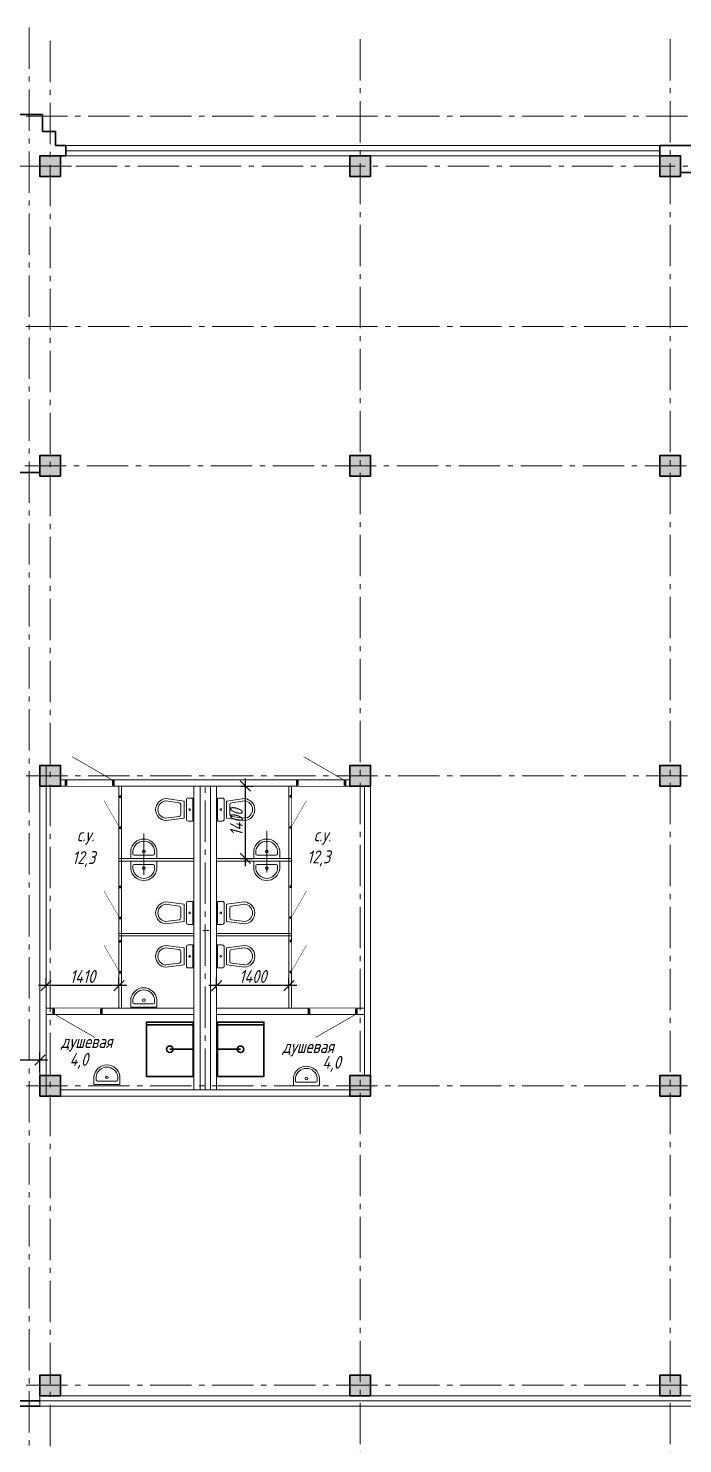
# Model space of a CAD drawing. Header units: millimetres. Extents: x 5341 to 134645, y 2795 to 129189.
# Drawn here: x 20907 to 33574, y 24569 to 51968 of the extents above; entities that cross this region are included whole.
import ezdxf

# ---------------------------------------------------------------- set-up
doc = ezdxf.new("R2010")
doc.units = ezdxf.units.MM
doc.linetypes.add('GOST2.303 6', pattern=[12, 8, -1.5, 1, -1.5])
doc.layers.get('Defpoints').update_dxf_attribs({"color": 1})
doc.layers.add('osi', color=1, linetype='GOST2.303 6', lineweight=15, plot=False)
for name, color, linetype, lineweight in [('peregorodki', 7, 'Continuous', 20), ('АР_ДвериЗаполнение', 214, 'Continuous', 50), ('АР_Маскировка', 255, 'Continuous', 0), ('АР_ОкнаЗаполнение', 130, 'Continuous', 20), ('АР_Сантех', 92, 'Continuous', 5), ('АР_Текст', 165, 'Continuous', 25), ('Колонны', 244, 'Continuous', 35), ('Сантех', 3, 'Continuous', 5), ('Стены', 170, 'Continuous', 30)]:
    doc.layers.add(name, color=color, linetype=linetype, lineweight=lineweight)
doc.styles.add('GOST 2.304', font='CS_Gost2304.shx', dxfattribs={"oblique": 15})
doc.styles.add('SPDS', font='SPDS.shx')
doc.styles.add('style2', font='CS_Gost2304.shx', dxfattribs={"oblique": 15})
doc.dimstyles.new('SPDS$0', dxfattribs={"dimscale": 100, "dimtxt": 2.5, "dimasz": 2, "dimexe": 1.5, "dimexo": 0.625, "dimgap": 0.5, "dimtad": 1, "dimdec": 0, "dimrnd": 0.001, "dimtxsty": 'SPDS', "dimblk": 'ARCHTICK', "dimcen": 2.5, "dimdle": 1.5, "dimadec": 0, "dimazin": 2, "dimtfac": 1, "dimtdec": 0, "dimtmove": 1, "dimatfit": 3, "dimfxl": 8, "dimtolj": 1, "dimtzin": 0, "dimarcsym": 0})

# ---------------------------------------------------------------- blocks, each defined once
blk = doc.blocks.new('_Oblique')
at = {"color": 0, "linetype": 'ByBlock', "lineweight": -2}
blk.add_line((-0.5, -0.5), (0.5, 0.5), dxfattribs=at)
blk = doc.blocks.new('*D49')
at = {"layer": 'Defpoints', "color": 0, "ltscale": 100, "transparency": 16777216}
for p in [(19632, 31996), (19632, 31699), (21132, 31699)]:
    blk.add_point(p, dxfattribs=at)
at = {"layer": 'peregorodki', "color": 0, "lineweight": -2, "ltscale": 100, "transparency": 16777216}
blk.add_line((19632, 31761), (19632, 32146), dxfattribs=at)
at = {"layer": 'peregorodki', "color": 0, "linetype": 'ByBlock', "lineweight": -2, "ltscale": 100, "transparency": 16777216}
blk.add_line((21132, 31761), (21132, 32146), dxfattribs=at)
at = {"layer": 'peregorodki', "color": 5, "lineweight": -2, "ltscale": 100, "transparency": 16777216}
blk.add_line((21282, 31996), (19482, 31996), dxfattribs=at)
at = {"layer": 'peregorodki', "color": 5, "lineweight": -2, "ltscale": 100, "transparency": 16777216, "xscale": 200, "yscale": 200, "zscale": 200, "rotation": 180}
blk.add_blockref('_Oblique', (19632, 31996), dxfattribs=at)
at = {"layer": 'peregorodki', "color": 5, "lineweight": -2, "ltscale": 100, "transparency": 16777216, "xscale": 200, "yscale": 200, "zscale": 200}
blk.add_blockref('_Oblique', (21132, 31996), dxfattribs=at)
at = {"layer": 'peregorodki', "color": 5, "ltscale": 100, "transparency": 16777216, "insert": (20382, 32176), "char_height": 250, "attachment_point": 5, "style": 'style2'}
blk.add_mtext('\\A1;1500', dxfattribs=at)
blk = doc.blocks.new('*U10')
at = {"color": 7, "linetype": 'ByBlock', "true_color": 0xffffff}
blk.add_wipeout([(-920, -105), (0, -105), (0, 5), (-920, 5)], dxfattribs=at).dxf.layer = 'АР_Маскировка'
at = {"linetype": 'ByBlock', "lineweight": 50}
for p, q in [((-920, 0), (-920, -100)), ((0, 0), (0, -100))]:
    blk.add_line(p, q, dxfattribs=at)
at = {"layer": 'АР_ДвериЗаполнение', "lineweight": 13}
blk.add_lwpolyline([(0, 0, 12.3, 12.3, 0), (-797, 460, 0, 0, 0.145691), (-920, 6, 0, 0, 1.462159)], format="xyseb", dxfattribs=at)
blk = doc.blocks.new('SAN3')
at = {"layer": 'АР_Сантех'}
for p, q in [((-212, 522), (-166, 171)), ((-167, 528), (-133, 265)), ((167, 528), (133, 265)), ((212, 522), (166, 171)), ((-222, 90), (-222, 0)), ((-222, 0), (222, 0)), ((-186, 126), (186, 126)), ((-166, 171), (166, 171)), ((-97, 234), (97, 234)), ((222, 90), (222, 0))]:
    blk.add_line(p, q, dxfattribs=at)
blk.add_circle((0, 61), 16.3, dxfattribs=at)
for centre, radius, start, end in [((0, 508), 212, 3.9114, 176.0886), ((0, 507), 168, 5.0102, 174.9898), ((-186, 90), 36, 90, 180), ((-97, 270), 36, 187.502, 270), ((97, 270), 36, 270, 352.498), ((186, 90), 36, 0, 90)]:
    blk.add_arc(centre, radius, start, end, dxfattribs=at)
blk = doc.blocks.new('*U19')
at = {"color": 7, "linetype": 'ByBlock', "true_color": 0xffffff}
blk.add_wipeout([(600, -30), (0, -30), (0, 5), (600, 5)], dxfattribs=at).dxf.layer = 'АР_Маскировка'
at = {"linetype": 'ByBlock', "lineweight": 50}
for p, q in [((0, 0), (0, -25)), ((600, 0), (600, -25))]:
    blk.add_line(p, q, dxfattribs=at)
at = {"layer": 'АР_ДвериЗаполнение', "lineweight": 13}
blk.add_lwpolyline([(0, 0, 8, 8, 0), (520, 300, 0, 0, -0.145691), (600, 4, 0, 0, -1.462159)], format="xyseb", dxfattribs=at)
blk = doc.blocks.new('UM4')
at = {"layer": 'Сантех'}
for p, q in [((0, 3), (0, -3)), ((1.85, 3), (0, 3)), ((0.8, 2.2), (0.8, -2.2)), ((1.81762, 2.5), (1.1, 2.5)), ((0, -3), (1.85, -3)), ((1.1, -2.5), (1.81762, -2.5))]:
    blk.add_line(p, q, dxfattribs=at)
blk.add_circle((1.65, 0), 0.3, dxfattribs=at)
for centre, radius, start, end in [((1.1, 2.2), 0.3, 90, 180), ((1.47689, 0), 2.52311, 277.0894705, 82.9105295), ((1.47689, 0), 3.02311, 277.0894726, 82.9105274), ((1.1, -2.2), 0.3, 180, 270)]:
    blk.add_arc(centre, radius, start, end, dxfattribs=at)
blk = doc.blocks.new('*D88')
at = {"layer": 'Defpoints', "color": 0, "ltscale": 100, "transparency": 16777216}
for p in [(21252, 33438), (21252, 33389), (22662, 33389)]:
    blk.add_point(p, dxfattribs=at)
at = {"layer": 'peregorodki', "color": 5, "lineweight": -2, "ltscale": 100, "transparency": 16777216}
blk.add_line((22812, 33438), (21102, 33438), dxfattribs=at)
at = {"layer": 'peregorodki', "color": 0, "lineweight": -2, "ltscale": 100, "transparency": 16777216}
blk.add_line((21252, 33451), (21252, 33588), dxfattribs=at)
at = {"layer": 'peregorodki', "color": 0, "linetype": 'ByBlock', "lineweight": -2, "ltscale": 100, "transparency": 16777216}
blk.add_line((22662, 33451), (22662, 33588), dxfattribs=at)
at = {"layer": 'peregorodki', "color": 5, "lineweight": -2, "ltscale": 100, "transparency": 16777216, "xscale": 200, "yscale": 200, "zscale": 200, "rotation": 180}
blk.add_blockref('_Oblique', (21252, 33438), dxfattribs=at)
at = {"layer": 'peregorodki', "color": 5, "lineweight": -2, "ltscale": 100, "transparency": 16777216, "xscale": 200, "yscale": 200, "zscale": 200}
blk.add_blockref('_Oblique', (22662, 33438), dxfattribs=at)
at = {"layer": 'peregorodki', "color": 5, "ltscale": 100, "transparency": 16777216, "insert": (21957, 33613), "char_height": 250, "attachment_point": 5, "style": 'style2'}
blk.add_mtext('\\A1;1410', dxfattribs=at)
blk = doc.blocks.new('*D89')
at = {"layer": 'Defpoints', "color": 0, "ltscale": 100, "transparency": 16777216}
for p in [(24552, 33439), (24552, 33320), (25952, 33320)]:
    blk.add_point(p, dxfattribs=at)
at = {"layer": 'peregorodki', "color": 5, "lineweight": -2, "ltscale": 100, "transparency": 16777216}
blk.add_line((26102, 33439), (24402, 33439), dxfattribs=at)
at = {"layer": 'peregorodki', "color": 0, "lineweight": -2, "ltscale": 100, "transparency": 16777216}
blk.add_line((24552, 33382), (24552, 33589), dxfattribs=at)
at = {"layer": 'peregorodki', "color": 0, "linetype": 'ByBlock', "lineweight": -2, "ltscale": 100, "transparency": 16777216}
blk.add_line((25952, 33382), (25952, 33589), dxfattribs=at)
at = {"layer": 'peregorodki', "color": 5, "lineweight": -2, "ltscale": 100, "transparency": 16777216, "xscale": 200, "yscale": 200, "zscale": 200, "rotation": 180}
blk.add_blockref('_Oblique', (24552, 33439), dxfattribs=at)
at = {"layer": 'peregorodki', "color": 5, "lineweight": -2, "ltscale": 100, "transparency": 16777216, "xscale": 200, "yscale": 200, "zscale": 200}
blk.add_blockref('_Oblique', (25952, 33439), dxfattribs=at)
at = {"layer": 'peregorodki', "color": 5, "ltscale": 100, "transparency": 16777216, "insert": (25252, 33614), "char_height": 250, "attachment_point": 5, "style": 'style2'}
blk.add_mtext('\\A1;1400', dxfattribs=at)
blk = doc.blocks.new('*D90')
at = {"layer": 'Defpoints', "color": 0, "ltscale": 100, "transparency": 16777216}
for p in [(24958, 37299), (25111, 37299), (24958, 35899)]:
    blk.add_point(p, dxfattribs=at)
at = {"layer": 'peregorodki', "color": 0, "lineweight": -2, "ltscale": 100, "transparency": 16777216}
blk.add_line((25021, 37299), (25261, 37299), dxfattribs=at)
at = {"layer": 'peregorodki', "color": 5, "lineweight": -2, "ltscale": 100, "transparency": 16777216}
blk.add_line((25111, 35749), (25111, 37449), dxfattribs=at)
at = {"layer": 'peregorodki', "color": 0, "linetype": 'ByBlock', "lineweight": -2, "ltscale": 100, "transparency": 16777216}
blk.add_line((25021, 35899), (25261, 35899), dxfattribs=at)
at = {"layer": 'peregorodki', "color": 5, "lineweight": -2, "ltscale": 100, "transparency": 16777216, "xscale": 200, "yscale": 200, "zscale": 200}
for p, rotation in [((25111, 37299), 90), ((25111, 35899), 270)]:
    blk.add_blockref('_Oblique', p, dxfattribs=dict(at, rotation=rotation))
at = {"layer": 'peregorodki', "color": 5, "ltscale": 100, "transparency": 16777216, "insert": (24936, 36599), "char_height": 250, "attachment_point": 5, "rotation": 90, "style": 'style2'}
blk.add_mtext('\\A1;1400', dxfattribs=at)

msp = doc.modelspace()

# ---------------------------------------------------------------- linework, layer by layer
at = {"layer": 'osi', "ltscale": 100}
for p, q in [((20922.3, 22385.5), (20922.3, 52526)), ((21332.3, 51724), (21332.3, 22022)), ((27332.3, 51760.8), (27332.3, 22022)), ((33332.3, 51760.8), (33332.3, 22022)), ((58865.7, 50268.8), (10538.5, 50268.8)), ((58625.6, 49298.8), (10990, 49298.8)), ((58865.7, 46198.8), (10538.5, 46198.8)), ((58838.9, 43498.8), (10538.5, 43498.8)), ((58865.7, 37498.8), (10538.5, 37498.8)), ((24332.3, 31418.8), (24332.3, 37298.8)), ((23142.3, 36380.5), (23142.3, 35440.5)), ((25522.3, 36430.5), (25522.3, 35490.5)), ((58865.7, 31498.8), (10538.5, 31498.8)), ((58865.7, 25699.2), (10538.5, 25699.2))]:
    msp.add_line(p, q, dxfattribs=at)
at = {"layer": 'peregorodki', "ltscale": 100}
for p, q in [((21284.3, 49298.8), (21743, 49298.8)), ((21132.3, 31298.8), (21132.3, 37698.8)), ((21252.3, 31298.8), (21252.3, 37698.8)), ((21532.3, 37418.8), (27132.3, 37418.8)), ((21532.3, 37298.8), (27132.3, 37298.8)), ((22662.3, 37298.8), (22662.3, 32998.8)), ((22712.3, 37298.8), (22712.3, 32998.8)), ((24112.3, 31418.8), (24112.3, 37298.8)), ((24232.3, 31418.8), (24232.3, 37298.8)), ((24432.3, 31418.8), (24432.3, 37298.8)), ((24552.3, 31418.8), (24552.3, 37298.8)), ((25952.3, 37298.8), (25952.3, 32998.8)), ((27412.3, 37298.8), (27412.3, 31698.8)), ((27532.3, 37298.8), (27532.3, 31698.8)), ((24112.3, 35898.8), (22662.3, 35898.8)), ((24552.3, 35898.8), (26002.3, 35898.8)), ((24112.3, 35848.8), (22662.3, 35848.8)), ((24552.3, 35848.8), (26002.3, 35848.8)), ((24112.3, 34448.8), (22662.3, 34448.8)), ((24112.3, 34398.8), (22662.3, 34398.8)), ((24402.3, 34503), (24282.3, 34503)), ((24552.3, 34448.8), (26002.3, 34448.8)), ((24552.3, 34398.8), (26002.3, 34398.8)), ((21252.3, 32998.8), (24112.3, 32998.8)), ((21252.3, 32998.8), (24112.3, 32998.8)), ((21252.3, 32878.8), (24112.3, 32878.8)), ((24552.3, 32998.8), (27412.3, 32998.8)), ((24552.3, 32998.8), (27412.3, 32998.8)), ((24552.3, 32878.8), (27412.3, 32878.8)), ((21532.3, 31418.8), (27532.3, 31418.8)), ((21532.3, 31298.8), (27532.3, 31298.8)), ((21132.3, 25498.8), (21132.3, 25298.8))]:
    msp.add_line(p, q, dxfattribs=at)
at = {"layer": 'АР_ОкнаЗаполнение', "ltscale": 100}
for p, q in [((21632.3, 49698.8), (27332.3, 49698.8)), ((21632.3, 49598.8), (33132.3, 49598.8)), ((27332.3, 49698.8), (33132.3, 49698.8)), ((21632.3, 49498.8), (27332.3, 49498.8)), ((27332.3, 49498.8), (33132.3, 49498.8)), ((21332.3, 25498.8), (27332.3, 25498.8)), ((27332.3, 25498.8), (33332.3, 25498.8)), ((33332.3, 25498.8), (39332.3, 25498.8)), ((54042.3, 25398.8), (21132.3, 25398.8)), ((21132.3, 25298.8), (27332.3, 25298.8)), ((27332.3, 25298.8), (33332.3, 25298.8)), ((33332.3, 25298.8), (39332.3, 25298.8))]:
    msp.add_line(p, q, dxfattribs=at)
at = {"layer": 'АР_Сантех', "lineweight": 30}
for p, q in [((24097.3, 32679.4), (23197.3, 32679.4)), ((24567.3, 32679.4), (25467.3, 32679.4)), ((23647.3, 32204.5), (24097.3, 32204.5)), ((25017.3, 32204.5), (24567.3, 32204.5))]:
    msp.add_line(p, q, dxfattribs=at)
for points in [[(24097.3, 31679.4), (23197.3, 31679.4), (23197.3, 32729.4), (24097.3, 32729.4)], [(24567.3, 31679.4), (25467.3, 31679.4), (25467.3, 32729.4), (24567.3, 32729.4)]]:
    msp.add_lwpolyline(points, close=True, dxfattribs=at)
for centre in [(23647.3, 32204.5), (25017.3, 32204.5)]:
    msp.add_circle(centre, 63.4, dxfattribs=at)
at = {"layer": 'Колонны', "color": 0}
for p, q in [((21532.3, 49498.8), (21132.3, 49498.8)), ((27532.3, 49498.8), (27132.3, 49498.8)), ((27132.3, 49498.8), (27132.3, 49098.8)), ((27532.3, 49098.8), (27532.3, 49498.8)), ((33532.3, 49498.8), (33132.3, 49498.8)), ((33132.3, 49498.8), (33132.3, 49098.8)), ((33532.3, 49098.8), (33532.3, 49498.8)), ((27132.3, 49098.8), (27532.3, 49098.8)), ((33132.3, 49098.8), (33532.3, 49098.8)), ((21532.3, 43698.8), (21132.3, 43698.8)), ((21132.3, 43698.8), (21132.3, 43298.8)), ((21532.3, 43298.8), (21532.3, 43698.8)), ((27532.3, 43698.8), (27132.3, 43698.8)), ((27132.3, 43698.8), (27132.3, 43298.8)), ((27532.3, 43298.8), (27532.3, 43698.8)), ((33532.3, 43698.8), (33132.3, 43698.8)), ((33132.3, 43698.8), (33132.3, 43298.8)), ((33532.3, 43298.8), (33532.3, 43698.8)), ((21132.3, 43298.8), (21532.3, 43298.8)), ((27132.3, 43298.8), (27532.3, 43298.8)), ((33132.3, 43298.8), (33532.3, 43298.8)), ((21132.3, 37698.8), (21132.3, 37298.8)), ((21532.3, 37298.8), (21532.3, 37698.8)), ((27532.3, 37698.8), (27132.3, 37698.8)), ((27132.3, 37698.8), (27132.3, 37298.8)), ((27532.3, 37298.8), (27532.3, 37698.8)), ((33532.3, 37698.8), (33132.3, 37698.8)), ((33132.3, 37698.8), (33132.3, 37298.8)), ((33532.3, 37298.8), (33532.3, 37698.8)), ((21132.3, 37298.8), (21532.3, 37298.8)), ((27132.3, 37298.8), (27532.3, 37298.8)), ((33132.3, 37298.8), (33532.3, 37298.8)), ((21132.3, 31698.8), (21132.3, 31298.8)), ((21532.3, 31298.8), (21532.3, 31698.8)), ((27532.3, 31698.8), (27132.3, 31698.8)), ((27132.3, 31698.8), (27132.3, 31298.8)), ((27532.3, 31298.8), (27532.3, 31698.8)), ((33532.3, 31698.8), (33132.3, 31698.8)), ((33132.3, 31698.8), (33132.3, 31298.8)), ((33532.3, 31298.8), (33532.3, 31698.8)), ((21132.3, 31298.8), (21532.3, 31298.8)), ((27132.3, 31298.8), (27532.3, 31298.8)), ((33132.3, 31298.8), (33532.3, 31298.8)), ((21532.3, 25898.8), (21132.3, 25898.8)), ((21132.3, 25898.8), (21132.3, 25498.8)), ((21532.3, 25498.8), (21532.3, 25898.8)), ((27532.3, 25898.8), (27132.3, 25898.8)), ((27132.3, 25898.8), (27132.3, 25498.8)), ((27532.3, 25498.8), (27532.3, 25898.8)), ((33532.3, 25898.8), (33132.3, 25898.8)), ((33132.3, 25898.8), (33132.3, 25498.8)), ((33532.3, 25498.8), (33532.3, 25898.8)), ((21132.3, 25498.8), (21532.3, 25498.8)), ((27132.3, 25498.8), (27532.3, 25498.8)), ((33132.3, 25498.8), (33532.3, 25498.8))]:
    msp.add_line(p, q, dxfattribs=at)
at = {"layer": 'Колонны', "ltscale": 100}
for points in [[(21532.3, 49098.8), (21132.3, 49098.8), (21132.3, 49498.8), (21532.3, 49498.8)], [(27532.3, 49098.8), (27132.3, 49098.8), (27132.3, 49498.8), (27532.3, 49498.8)], [(33532.3, 49098.8), (33132.3, 49098.8), (33132.3, 49498.8), (33532.3, 49498.8)], [(21532.3, 43298.8), (21132.3, 43298.8), (21132.3, 43698.8), (21532.3, 43698.8)], [(27532.3, 43298.8), (27132.3, 43298.8), (27132.3, 43698.8), (27532.3, 43698.8)], [(33532.3, 43298.8), (33132.3, 43298.8), (33132.3, 43698.8), (33532.3, 43698.8)], [(21532.3, 37298.8), (21132.3, 37298.8), (21132.3, 37698.8), (21532.3, 37698.8)], [(27532.3, 37298.8), (27132.3, 37298.8), (27132.3, 37698.8), (27532.3, 37698.8)], [(33532.3, 37298.8), (33132.3, 37298.8), (33132.3, 37698.8), (33532.3, 37698.8)], [(21532.3, 31298.8), (21132.3, 31298.8), (21132.3, 31698.8), (21532.3, 31698.8)], [(27532.3, 31298.8), (27132.3, 31298.8), (27132.3, 31698.8), (27532.3, 31698.8)], [(33532.3, 31298.8), (33132.3, 31298.8), (33132.3, 31698.8), (33532.3, 31698.8)], [(21532.3, 25498.8), (21132.3, 25498.8), (21132.3, 25898.8), (21532.3, 25898.8)], [(27532.3, 25498.8), (27132.3, 25498.8), (27132.3, 25898.8), (27532.3, 25898.8)], [(33532.3, 25498.8), (33132.3, 25498.8), (33132.3, 25898.8), (33532.3, 25898.8)]]:
    msp.add_lwpolyline(points, close=True, dxfattribs=at)
for points in [[(21532.3, 49498.8), (21532.3, 49098.8), (21132.3, 49498.8), (21132.3, 49098.8)], [(27532.3, 49498.8), (27532.3, 49098.8), (27132.3, 49498.8), (27132.3, 49098.8)], [(33532.3, 49498.8), (33532.3, 49098.8), (33132.3, 49498.8), (33132.3, 49098.8)], [(21532.3, 43698.8), (21532.3, 43298.8), (21132.3, 43698.8), (21132.3, 43298.8)], [(27532.3, 43698.8), (27532.3, 43298.8), (27132.3, 43698.8), (27132.3, 43298.8)], [(33532.3, 43698.8), (33532.3, 43298.8), (33132.3, 43698.8), (33132.3, 43298.8)], [(21532.3, 37698.8), (21532.3, 37298.8), (21132.3, 37698.8), (21132.3, 37298.8)], [(27532.3, 37698.8), (27532.3, 37298.8), (27132.3, 37698.8), (27132.3, 37298.8)], [(33532.3, 37698.8), (33532.3, 37298.8), (33132.3, 37698.8), (33132.3, 37298.8)], [(21532.3, 31698.8), (21532.3, 31298.8), (21132.3, 31698.8), (21132.3, 31298.8)], [(27532.3, 31698.8), (27532.3, 31298.8), (27132.3, 31698.8), (27132.3, 31298.8)], [(33532.3, 31698.8), (33532.3, 31298.8), (33132.3, 31698.8), (33132.3, 31298.8)], [(21532.3, 25898.8), (21532.3, 25498.8), (21132.3, 25898.8), (21132.3, 25498.8)], [(27532.3, 25898.8), (27532.3, 25498.8), (27132.3, 25898.8), (27132.3, 25498.8)], [(33532.3, 25898.8), (33532.3, 25498.8), (33132.3, 25898.8), (33132.3, 25498.8)]]:
    msp.add_solid(points, dxfattribs=at)
at = {"layer": 'Стены', "color": 0, "ltscale": 100}
for p, q in [((20642.3, 50298.8), (21182.3, 50298.8)), ((21182.3, 49968.8), (21182.3, 50298.8)), ((21182.3, 49968.8), (21432.3, 49968.8)), ((21432.3, 49698.8), (21432.3, 49968.8)), ((21432.3, 49698.8), (21632.3, 49698.8)), ((21632.3, 49498.8), (21632.3, 49698.8)), ((33132.3, 49698.8), (33132.3, 49498.8)), ((33132.3, 49698.8), (34342.3, 49698.8)), ((21632.3, 49498.8), (21132.3, 49498.8)), ((34342.3, 49178.8), (33532.3, 49178.8)), ((20532.3, 43368.8), (21132.3, 43368.8)), ((21132.3, 25398.8), (15532.3, 25398.8)), ((15532.3, 25298.8), (21132.3, 25298.8))]:
    msp.add_line(p, q, dxfattribs=at)

# ---------------------------------------------------------------- block references
at = {"layer": 'АР_Сантех', "lineweight": 30, "yscale": 84, "zscale": 84}
for p, xscale, rotation in [((23142.3, 35895.3), 84, 90.00000000000001), ((25522.3, 35895.3), -84, 270), ((23142.3, 35848.8), -84, 90), ((25522.3, 35848.8), 84, 270), ((23142.3, 33017.3), 84, 90.00000000000001), ((22429.7, 31523.1), 84, 89.99999999999999), ((26290.5, 31498.8), 84, 89.99999999999999)]:
    msp.add_blockref('UM4', p, dxfattribs=dict(at, xscale=xscale, rotation=rotation))
at = {"layer": 'Сантех', "lineweight": 30, "xscale": -1}
for p, rotation in [((24092.3, 36844.5), 90), ((24572.3, 34844.5), 270), ((24092.3, 34003), 89.99999999999937)]:
    msp.add_blockref('SAN3', p, dxfattribs=dict(at, rotation=rotation))
at = {"layer": 'Сантех', "lineweight": 30}
for p, rotation in [((24572.3, 36844.5), 270), ((24092.3, 34844.5), 90.00000000000001), ((24572.3, 34003), 270.0000000000006)]:
    msp.add_blockref('SAN3', p, dxfattribs=dict(at, rotation=rotation))

# ---------------------------------------------------------------- texts
at = {"layer": 'АР_Текст', "lineweight": 25, "style": 'GOST 2.304', "oblique": 15}
for s, p in [('с.у.', (21850.1, 36230.1)), ('с.у.', (26434.6, 36230.1)), ('12,3', (21755.1, 35789.6)), ('12,3', (26303.6, 35803.1)), ('душевая', (21539.8, 32229.1)), ('4,0', (21706.3, 31882.7)), ('4,0', (26598.3, 31827.7))]:
    msp.add_text(s, height=250, dxfattribs=at).set_placement(p)

# ---------------------------------------------------------------- dimensions: what is measured, and where the dimension line sits
at = {"layer": 'peregorodki', "ltscale": 100}
dim = msp.add_linear_dim(base=(25111, 37298.8), p1=(24958.5, 35898.8), p2=(24958.5, 37298.8), angle=90, dimstyle='SPDS$0', override={"dimscale": 100, "dimtxsty": 'style2', "dimblk": 'Oblique', "dimclrd": 5, "dimclrt": 5}, dxfattribs=at)
dim.commit()
dim.dimension.update_dxf_attribs({"geometry": '*D90', "text_midpoint": (24936, 36598.8)})
dim = msp.add_linear_dim(base=(19632.3, 31995.5), p1=(21132.3, 31698.8), p2=(19632.3, 31698.8), dimstyle='SPDS$0', override={"dimscale": 100, "dimtxsty": 'style2', "dimblk": 'Oblique', "dimclrd": 5, "dimclrt": 5}, dxfattribs=at)
dim.commit()
dim.dimension.update_dxf_attribs({"geometry": '*D49', "text_midpoint": (20382.3, 32175.7)})

# ---------------------------------------------------------------- next in the draw order: block references
at = {"layer": 'АР_ДвериЗаполнение', "ltscale": 100}
for name, p, rotation in [('*U10', (22552.4, 37407.6), 359.9377219849191), ('*U10', (27032.4, 37407.5), 359.937721984921), ('*U19', (22672.5, 36498.8), 90.00000000000001), ('*U19', (22672.5, 34748.8), 90.00000000000001), ('*U19', (22672.5, 33698.8), 90.00000000000061), ('*U10', (21402.3, 32890.5), 180.0000000000002)]:
    msp.add_blockref(name, p, dxfattribs=dict(at, rotation=rotation))
at = {"layer": 'АР_ДвериЗаполнение', "ltscale": 100, "xscale": -1, "rotation": 180}
msp.add_blockref('*U10', (27262.3, 32890.5), dxfattribs=at)

# ---------------------------------------------------------------- next in the draw order: linework, layer by layer
at = {"layer": 'peregorodki', "ltscale": 100}
msp.add_line((26002.3, 37298.8), (26002.3, 32998.8), dxfattribs=at)

# ---------------------------------------------------------------- next in the draw order: texts
at = {"layer": 'АР_Текст', "lineweight": 25, "style": 'GOST 2.304', "oblique": 15}
msp.add_text('душевая', height=250, dxfattribs=at).set_placement((25826.1, 32133.1))

# ---------------------------------------------------------------- next in the draw order: dimensions: what is measured, and where the dimension line sits
at = {"layer": 'peregorodki', "ltscale": 100}
dim = msp.add_linear_dim(base=(21252.3, 33438), p1=(22662.3, 33389), p2=(21252.3, 33389), dimstyle='SPDS$0', override={"dimscale": 100, "dimtxsty": 'style2', "dimblk": 'Oblique', "dimclrd": 5, "dimclrt": 5}, dxfattribs=at)
dim.commit()
dim.dimension.update_dxf_attribs({"geometry": '*D88', "text_midpoint": (21957.3, 33613)})

# ---------------------------------------------------------------- next in the draw order: block references
at = {"layer": 'АР_ДвериЗаполнение', "ltscale": 100, "xscale": -1}
for p, rotation in [((25992.2, 36498.8), 270), ((25992.2, 34748.8), 270), ((25992.2, 33698.8), 269.9999999999993)]:
    msp.add_blockref('*U19', p, dxfattribs=dict(at, rotation=rotation))

# ---------------------------------------------------------------- next in the draw order: dimensions: what is measured, and where the dimension line sits
at = {"layer": 'peregorodki', "ltscale": 100}
dim = msp.add_linear_dim(base=(24552.3, 33439), p1=(25952.3, 33320), p2=(24552.3, 33320), dimstyle='SPDS$0', override={"dimscale": 100, "dimtxsty": 'style2', "dimblk": 'Oblique', "dimclrd": 5, "dimclrt": 5}, dxfattribs=at)
dim.commit()
dim.dimension.update_dxf_attribs({"geometry": '*D89', "text_midpoint": (25252.3, 33614)})

doc.saveas('drawing.dxf')
